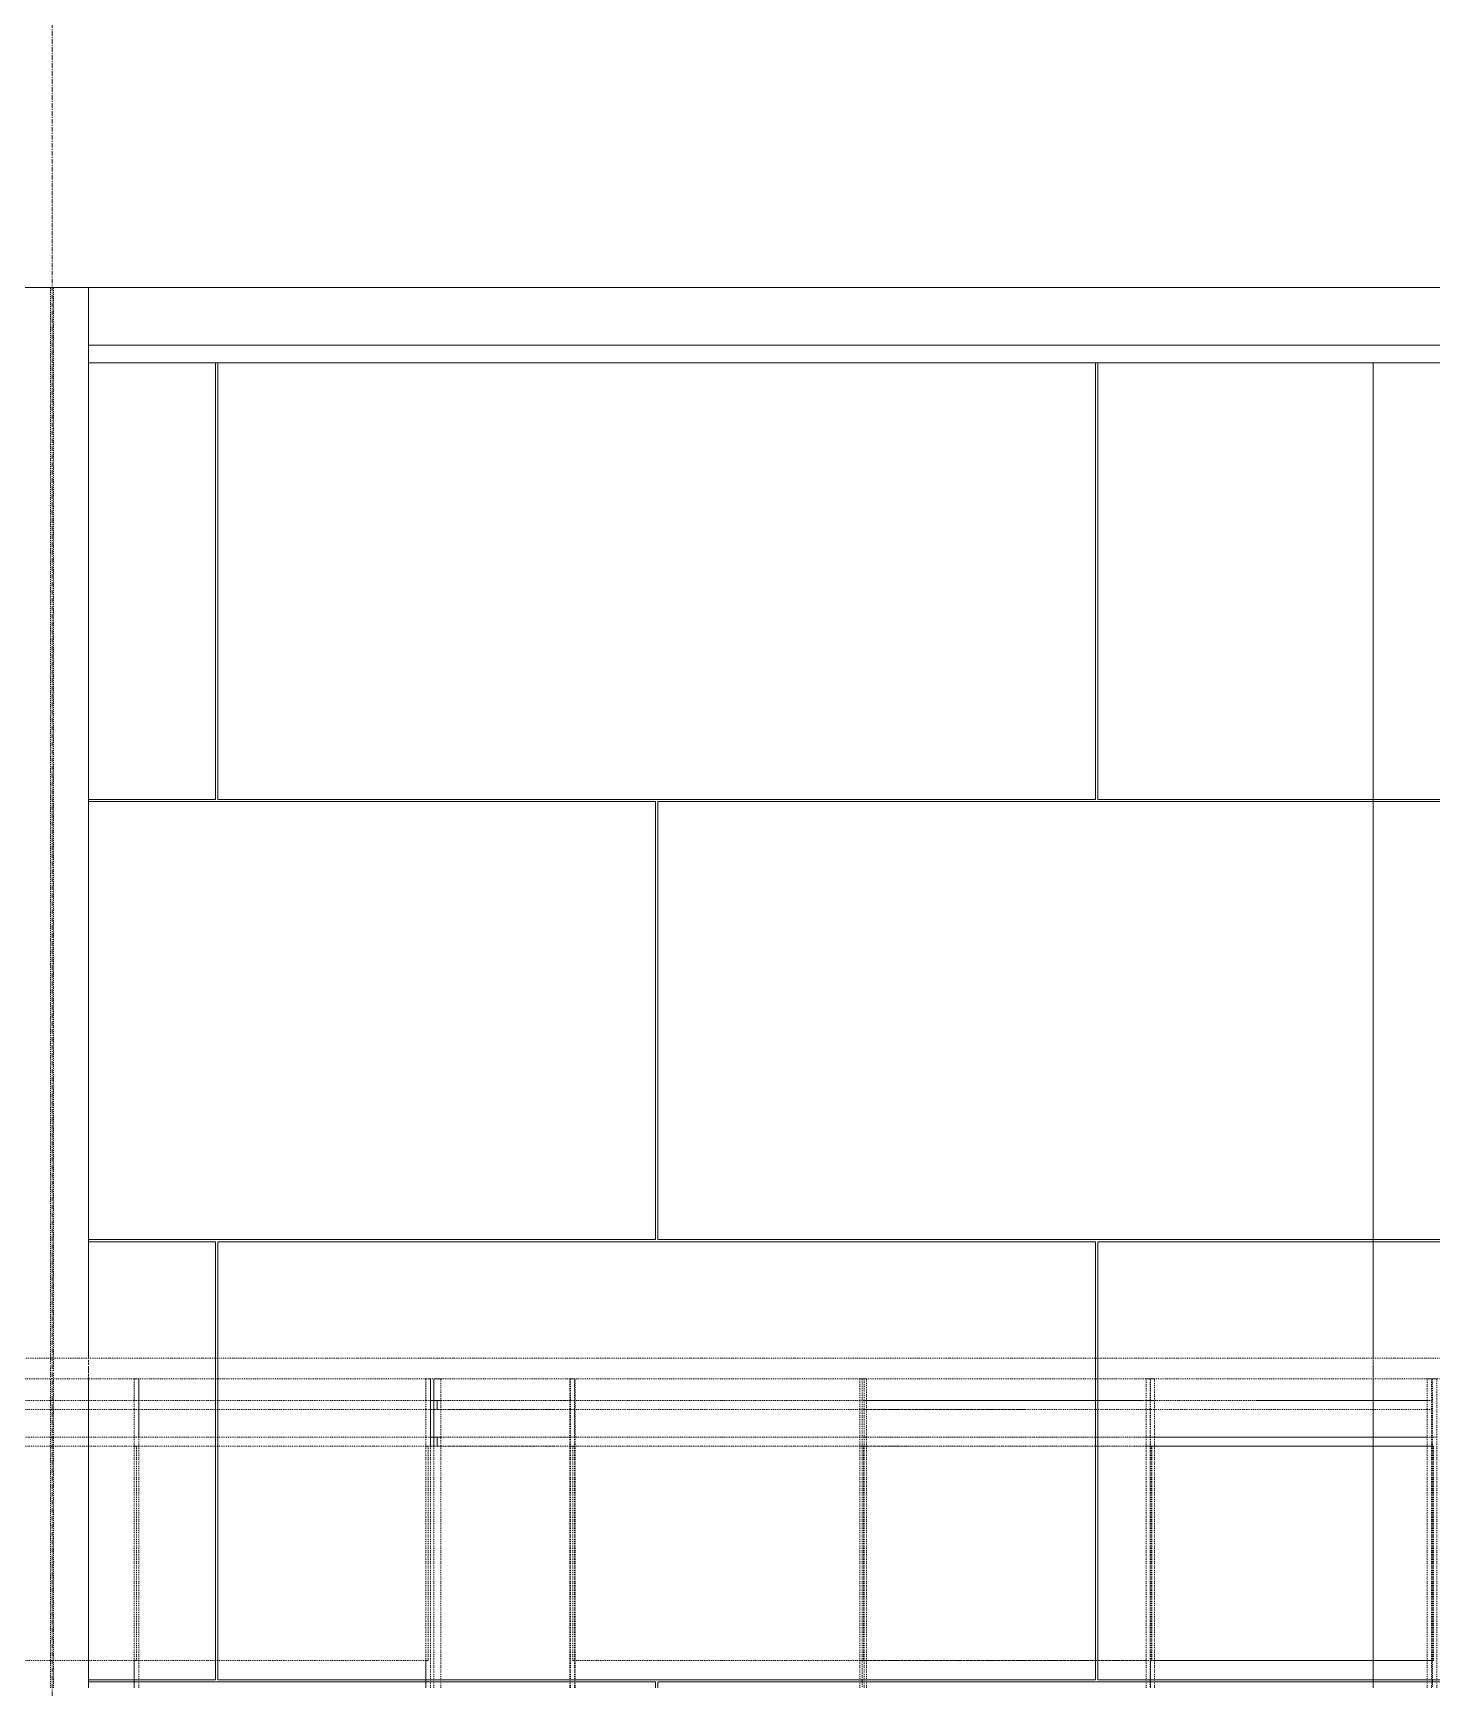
# Model space of a CAD drawing. Header units: inches. Extents: x -23445 to -52, y -314 to 853.
# Drawn here: x -7798.5 to -7645.1, y 1 to 182.4 of the extents above; entities that cross this region are included whole.
import ezdxf

# ---------------------------------------------------------------- set-up
doc = ezdxf.new("R2010")
doc.units = ezdxf.units.IN
doc.header["$MEASUREMENT"] = 0
for name, pattern in [('Dash 1_16_', [0.125, 0.0625, -0.0625]), ('Grid Line 1_2_', [0.875, 0.5, -0.125, 0.125, -0.125]), ('Hidden 1_8_', [0.1875, 0.125, -0.0625])]:
    doc.linetypes.add(name, pattern=pattern)
for name, color, linetype, lineweight in [('A-FLOR-HRAL', 11, 'Continuous', 9), ('A-WALL-PATT', 111, 'Continuous', 25), ('I-WALL', 2, 'Continuous', 9), ('M-HVAC-DUCT', 70, 'Continuous', 9), ('S-BEAM', 12, 'Continuous', 9), ('S-COLS', 52, 'Continuous', 9), ('S-GRID', 1, 'Continuous', 9)]:
    doc.layers.add(name, color=color, linetype=linetype, lineweight=lineweight)

# ---------------------------------------------------------------- blocks, each defined once
blk = doc.blocks.new('W-Wide Flange-Column - B1_F-1528732-Building Section - North_South looking West _ Fitness Center')
at = {"layer": 'S-COLS', "linetype": 'Hidden 1_8_'}
for p, q in [((-21626.46, 154.5), (-21626.46, 37.1)), ((-21626.15, 37.1), (-21626.15, 154.5)), ((-21626.46, 37.1), (-21626.46, 36.44)), ((-21626.46, 36.34), (-21626.46, 35.71)), ((-21626.15, 36.46), (-21626.15, 37.1)), ((-21626.15, 35.75), (-21626.15, 36.4)), ((-21626.46, 35.64), (-21626.46, 34.98)), ((-21626.46, 34.88), (-21626.46, 32.5)), ((-21626.15, 34.97), (-21626.15, 35.62)), ((-21626.15, 32.5), (-21626.15, 34.88)), ((-21626.46, 32.5), (-21626.46, 31.5)), ((-21626.46, 31.5), (-21626.46, 28.5)), ((-21626.15, 31.5), (-21626.15, 32.5)), ((-21626.15, 28.5), (-21626.15, 31.5)), ((-21626.46, 28.5), (-21626.46, 4)), ((-21626.15, 4), (-21626.15, 28.5)), ((-21626.46, 4), (-21626.46, 1)), ((-21626.15, 1), (-21626.15, 4))]:
    blk.add_line(p, q, dxfattribs=at)
blk = doc.blocks.new('Railing - 3_4_-V123-Building Section - North_South looking West _ Fitness Center')
at = {"layer": 'A-FLOR-HRAL', "linetype": 'Dash 1_16_'}
for p, q in [((-21584.43, 34.87), (-21584.43, 32.5)), ((-21583.68, 34.87), (-21584.43, 34.87)), ((-21584.43, 32.5), (-21584.43, 34.87)), ((-21584.43, 34.87), (-21583.68, 34.87)), ((-21583.68, 32.5), (-21583.68, 34.87)), ((-21583.68, 32.5), (-21583.68, 34.87)), ((-21584.43, 32.5), (-21584.43, 31.5)), ((-21584.43, 31.5), (-21584.43, 32.5)), ((-21584.43, 31.5), (-21584.43, 28.5)), ((-21584.43, 28.5), (-21584.43, 31.5)), ((-21583.68, 31.5), (-21583.68, 32.47)), ((-21583.68, 31.5), (-21583.68, 32.47)), ((-21583.68, 28.5), (-21583.68, 31.5)), ((-21583.68, 28.5), (-21583.68, 31.5)), ((-21584.43, 28.5), (-21584.43, 27.5)), ((-21584.43, 27.5), (-21584.43, 28.5)), ((-21584.43, 27.5), (-21584.43, 1)), ((-21584.43, 1), (-21584.43, 27.5)), ((-21583.68, 27.5), (-21583.68, 28.47)), ((-21583.68, 27.5), (-21583.68, 28.47)), ((-21583.68, 1), (-21583.68, 27.5)), ((-21583.68, 1), (-21583.68, 27.5))]:
    blk.add_line(p, q, dxfattribs=at)
blk = doc.blocks.new('Railing - 2_ 8_-V150-Building Section - North_South looking West _ Fitness Center')
at = {"layer": 'A-FLOR-HRAL', "linetype": 'Dash 1_16_'}
for p, q in [((-21649.05, 4), (-21649.05, 27.5)), ((-21649.05, 27.5), (-21648.8, 27.5)), ((-21648.8, 27.5), (-21649.05, 27.5)), ((-21649.05, 27.5), (-21649.05, 4)), ((-21648.8, 27.5), (-21617.3, 27.5)), ((-21617.3, 27.5), (-21648.8, 27.5)), ((-21617.3, 27.5), (-21617.05, 27.5)), ((-21617.05, 27.5), (-21617.3, 27.5)), ((-21617.05, 27.5), (-21617.05, 4)), ((-21617.05, 4), (-21617.05, 27.5)), ((-21648.8, 4), (-21649.05, 4)), ((-21649.05, 4), (-21648.8, 4)), ((-21617.3, 4), (-21648.8, 4)), ((-21648.8, 4), (-21617.3, 4)), ((-21617.05, 4), (-21617.3, 4)), ((-21617.3, 4), (-21617.05, 4))]:
    blk.add_line(p, q, dxfattribs=at)
blk = doc.blocks.new('Railing - 2_ x 1_2_-V146-Building Section - North_South looking West _ Fitness Center')
at = {"layer": 'A-FLOR-HRAL', "linetype": 'Dash 1_16_'}
for p, q in [((-21809.3, 34.87), (-21809.3, 32.5)), ((-21808.8, 34.87), (-21809.3, 34.87)), ((-21809.3, 1), (-21809.3, 34.87)), ((-21809.3, 34.87), (-21808.8, 34.87)), ((-21808.8, 1), (-21808.8, 34.87)), ((-21808.8, 32.5), (-21808.8, 34.87)), ((-21809.3, 32.5), (-21809.3, 31.5)), ((-21809.3, 31.5), (-21809.3, 28.5)), ((-21808.8, 31.5), (-21808.8, 32.5)), ((-21808.8, 28.5), (-21808.8, 31.5)), ((-21809.3, 28.5), (-21809.3, 4)), ((-21808.8, 4), (-21808.8, 28.5)), ((-21809.3, 4), (-21809.3, 1)), ((-21808.8, 1), (-21808.8, 4))]:
    blk.add_line(p, q, dxfattribs=at)
blk = doc.blocks.new('Railing - 2_ 8_-V143-Building Section - North_South looking West _ Fitness Center')
at = {"layer": 'A-FLOR-HRAL', "linetype": 'Dash 1_16_'}
for p, q in [((-21905.05, 4), (-21905.05, 27.5)), ((-21905.05, 27.5), (-21904.8, 27.5)), ((-21904.8, 27.5), (-21905.05, 27.5)), ((-21905.05, 27.5), (-21905.05, 4)), ((-21904.8, 27.5), (-21873.3, 27.5)), ((-21873.3, 27.5), (-21904.8, 27.5)), ((-21873.3, 27.5), (-21873.05, 27.5)), ((-21873.05, 27.5), (-21873.3, 27.5)), ((-21873.05, 27.5), (-21873.05, 4)), ((-21873.05, 4), (-21873.05, 27.5)), ((-21904.8, 4), (-21905.05, 4)), ((-21905.05, 4), (-21904.8, 4)), ((-21873.3, 4), (-21904.8, 4)), ((-21904.8, 4), (-21873.3, 4)), ((-21873.05, 4), (-21873.3, 4)), ((-21873.3, 4), (-21873.05, 4))]:
    blk.add_line(p, q, dxfattribs=at)
blk = doc.blocks.new('Railing - 2_ x 1_2_-V151-Building Section - North_South looking West _ Fitness Center')
at = {"layer": 'A-FLOR-HRAL', "linetype": 'Dash 1_16_'}
for p, q in [((-21585.3, 34.87), (-21585.3, 32.5)), ((-21584.8, 34.87), (-21585.3, 34.87)), ((-21585.3, 1), (-21585.3, 34.87)), ((-21585.3, 34.87), (-21584.8, 34.87)), ((-21584.8, 1), (-21584.8, 34.87)), ((-21584.8, 32.5), (-21584.8, 34.87)), ((-21585.3, 32.5), (-21585.3, 31.5)), ((-21585.3, 31.5), (-21585.3, 28.5)), ((-21584.8, 31.5), (-21584.8, 32.5)), ((-21584.8, 28.5), (-21584.8, 31.5)), ((-21585.3, 28.5), (-21585.3, 4)), ((-21584.8, 27.5), (-21584.8, 28.5)), ((-21584.8, 1), (-21584.8, 27.5)), ((-21585.3, 4), (-21585.3, 1))]:
    blk.add_line(p, q, dxfattribs=at)
blk = doc.blocks.new('Railing - 2_ x 1_2_-V152-Building Section - North_South looking West _ Fitness Center')
at = {"layer": 'A-FLOR-HRAL', "linetype": 'Dash 1_16_'}
for p, q in [((-21569.52, 34.87), (-21569.44, 34.87)), ((-21569.02, 34.87), (-21569.52, 34.87)), ((-21569.52, 1), (-21569.52, 34.87)), ((-21569.44, 34.87), (-21569.44, 32.5)), ((-21569.44, 34.87), (-21569.02, 34.87)), ((-21568.94, 34.87), (-21569.02, 34.87)), ((-21569.02, 1), (-21569.02, 34.87)), ((-21568.94, 32.5), (-21568.94, 34.87)), ((-21569.44, 32.5), (-21569.44, 31.5)), ((-21569.44, 31.5), (-21569.44, 28.5)), ((-21568.94, 31.5), (-21568.94, 32.5)), ((-21568.94, 28.5), (-21568.94, 31.5)), ((-21569.44, 28.5), (-21569.44, 27.5)), ((-21569.44, 27.5), (-21569.44, 1)), ((-21568.94, 4), (-21568.94, 28.5)), ((-21568.94, 1), (-21568.94, 4))]:
    blk.add_line(p, q, dxfattribs=at)
blk = doc.blocks.new('Railing - 2_ 8_-V153-Building Section - North_South looking West _ Fitness Center')
at = {"layer": 'A-FLOR-HRAL', "linetype": 'Dash 1_16_'}
for p, q in [((-21569.02, 27.5), (-21569.2, 27.5)), ((-21569.2, 27.5), (-21569.2, 4)), ((-21569.2, 27.5), (-21569.18, 27.5)), ((-21569.18, 4), (-21569.18, 27.5)), ((-21569.18, 27.5), (-21569.02, 27.5)), ((-21569.02, 27.5), (-21537.73, 27.5)), ((-21537.73, 27.5), (-21569.02, 27.5)), ((-21537.73, 27.5), (-21537.32, 27.5)), ((-21537.32, 27.5), (-21537.73, 27.5)), ((-21537.32, 4), (-21537.32, 27.5)), ((-21537.32, 27.5), (-21537.3, 27.5)), ((-21537.3, 27.5), (-21537.3, 4)), ((-21569.2, 4), (-21569.02, 4)), ((-21569.18, 4), (-21569.2, 4)), ((-21569.02, 4), (-21569.18, 4)), ((-21537.73, 4), (-21569.02, 4)), ((-21569.02, 4), (-21537.73, 4)), ((-21537.32, 4), (-21537.73, 4)), ((-21537.73, 4), (-21537.32, 4)), ((-21537.32, 4), (-21537.3, 4))]:
    blk.add_line(p, q, dxfattribs=at)
blk = doc.blocks.new('Railing - 2_ x 1_2_-V154-Building Section - North_South looking West _ Fitness Center')
at = {"layer": 'A-FLOR-HRAL', "linetype": 'Dash 1_16_'}
for p, q in [((-21537.73, 34.87), (-21537.47, 34.87)), ((-21537.24, 34.87), (-21537.73, 34.87)), ((-21537.73, 1), (-21537.73, 34.87)), ((-21537.47, 34.87), (-21537.47, 32.5)), ((-21537.47, 34.87), (-21536.98, 34.87)), ((-21536.98, 34.87), (-21537.24, 34.87)), ((-21537.24, 1), (-21537.24, 34.87)), ((-21536.98, 32.5), (-21536.98, 34.87)), ((-21537.47, 32.5), (-21537.47, 31.5)), ((-21537.47, 31.5), (-21537.47, 28.5)), ((-21536.98, 31.5), (-21536.98, 32.5)), ((-21536.98, 28.5), (-21536.98, 31.5)), ((-21537.47, 28.5), (-21537.47, 4)), ((-21536.98, 4), (-21536.98, 28.5)), ((-21537.47, 4), (-21537.47, 1)), ((-21536.98, 1), (-21536.98, 4))]:
    blk.add_line(p, q, dxfattribs=at)
blk = doc.blocks.new('Railing - 2_ 8_-V155-Building Section - North_South looking West _ Fitness Center')
at = {"layer": 'A-FLOR-HRAL', "linetype": 'Dash 1_16_'}
for p, q in [((-21537.3, 27.5), (-21537.3, 4)), ((-21537.3, 27.5), (-21537.25, 27.5)), ((-21537.25, 4), (-21537.25, 27.5)), ((-21537.24, 27.5), (-21537.03, 27.5)), ((-21537.06, 27.5), (-21537.24, 27.5)), ((-21506.31, 27.5), (-21537.06, 27.5)), ((-21537.03, 27.5), (-21506.31, 27.5)), ((-21506.31, 27.5), (-21505.82, 27.5)), ((-21505.82, 27.5), (-21506.31, 27.5)), ((-21505.78, 4), (-21505.78, 27.5)), ((-21505.78, 27.5), (-21505.74, 27.5)), ((-21505.74, 27.5), (-21505.74, 4)), ((-21537.25, 4), (-21537.3, 4)), ((-21537.03, 4), (-21537.24, 4)), ((-21537.24, 4), (-21537.06, 4)), ((-21537.06, 4), (-21506.31, 4)), ((-21506.31, 4), (-21537.03, 4)), ((-21505.82, 4), (-21506.31, 4)), ((-21506.31, 4), (-21505.82, 4)), ((-21505.78, 4), (-21505.74, 4))]:
    blk.add_line(p, q, dxfattribs=at)
blk = doc.blocks.new('Railing - 2_ x 1_2_-V156-Building Section - North_South looking West _ Fitness Center')
at = {"layer": 'A-FLOR-HRAL', "linetype": 'Dash 1_16_'}
for p, q in [((-21506.31, 34.87), (-21505.88, 34.87)), ((-21505.82, 34.87), (-21506.31, 34.87)), ((-21506.31, 1), (-21506.31, 34.87)), ((-21505.88, 34.87), (-21505.88, 32.5)), ((-21505.39, 34.87), (-21505.82, 34.87)), ((-21505.82, 1), (-21505.82, 34.87)), ((-21505.82, 34.87), (-21505.39, 34.87)), ((-21505.39, 32.5), (-21505.39, 34.87)), ((-21505.88, 32.5), (-21505.88, 31.5)), ((-21505.88, 31.5), (-21505.88, 28.5)), ((-21505.39, 31.5), (-21505.39, 32.5)), ((-21505.39, 28.5), (-21505.39, 31.5)), ((-21505.88, 28.5), (-21505.88, 4)), ((-21505.39, 4), (-21505.39, 28.5)), ((-21505.88, 4), (-21505.88, 1)), ((-21505.39, 1), (-21505.39, 4))]:
    blk.add_line(p, q, dxfattribs=at)
blk = doc.blocks.new('Railing - 2_ 8_-V157-Building Section - North_South looking West _ Fitness Center')
at = {"layer": 'A-FLOR-HRAL', "linetype": 'Dash 1_16_'}
for p, q in [((-21505.53, 27.5), (-21505.76, 27.5)), ((-21505.76, 27.5), (-21505.76, 4)), ((-21505.76, 27.5), (-21505.7, 27.5)), ((-21505.7, 4), (-21505.7, 27.5)), ((-21505.7, 27.5), (-21505.48, 27.5)), ((-21475.51, 27.5), (-21505.53, 27.5)), ((-21505.48, 27.5), (-21475.51, 27.5)), ((-21475.51, 27.5), (-21474.87, 27.5)), ((-21474.87, 27.5), (-21475.51, 27.5)), ((-21474.87, 4), (-21474.87, 27.5)), ((-21474.87, 27.5), (-21474.8, 27.5)), ((-21474.8, 27.5), (-21474.8, 4)), ((-21505.76, 4), (-21505.53, 4)), ((-21505.7, 4), (-21505.76, 4)), ((-21505.48, 4), (-21505.7, 4)), ((-21505.53, 4), (-21475.51, 4)), ((-21475.51, 4), (-21505.48, 4)), ((-21474.87, 4), (-21475.51, 4)), ((-21475.51, 4), (-21474.87, 4)), ((-21474.87, 4), (-21474.8, 4))]:
    blk.add_line(p, q, dxfattribs=at)
blk = doc.blocks.new('Railing - 2_ x 1_2_-V158-Building Section - North_South looking West _ Fitness Center')
at = {"layer": 'A-FLOR-HRAL', "linetype": 'Dash 1_16_'}
for p, q in [((-21475.51, 34.87), (-21475.03, 34.87)), ((-21475.03, 34.87), (-21475.51, 34.87)), ((-21475.51, 1), (-21475.51, 34.87)), ((-21474.42, 34.87), (-21475.03, 34.87)), ((-21475.03, 1), (-21475.03, 34.87)), ((-21474.96, 34.87), (-21474.9, 34.87)), ((-21474.9, 34.87), (-21474.9, 32.5)), ((-21474.9, 34.87), (-21474.42, 34.87)), ((-21474.42, 32.5), (-21474.42, 34.87)), ((-21474.9, 32.5), (-21474.9, 31.5)), ((-21474.9, 31.5), (-21474.9, 28.5)), ((-21474.42, 31.5), (-21474.42, 32.5)), ((-21474.42, 28.5), (-21474.42, 31.5)), ((-21474.9, 28.5), (-21474.9, 4)), ((-21474.42, 4), (-21474.42, 28.5)), ((-21474.9, 4), (-21474.9, 1)), ((-21474.42, 1), (-21474.42, 4))]:
    blk.add_line(p, q, dxfattribs=at)
blk = doc.blocks.new('Railing - Railing-939582-Building Section - North_South looking West _ Fitness Center')
at = {"layer": 'A-FLOR-HRAL', "linetype": 'Dash 1_16_'}
for p, q in [((-21584.05, 37.13), (-21906.05, 37.13)), ((-21906.05, 34.88), (-21584.05, 34.88)), ((-21648.8, 32.5), (-21617.3, 32.5)), ((-21617.3, 32.5), (-21648.8, 32.5)), ((-21617.3, 31.5), (-21648.8, 31.5)), ((-21617.3, 31.5), (-21648.8, 31.5)), ((-21617.3, 32.5), (-21616.8, 32.5)), ((-21616.8, 32.5), (-21617.3, 32.5)), ((-21616.8, 31.5), (-21617.3, 31.5)), ((-21616.8, 31.5), (-21617.3, 31.5)), ((-21616.8, 32.5), (-21585.3, 32.5)), ((-21585.3, 32.5), (-21616.8, 32.5)), ((-21585.3, 31.5), (-21616.8, 31.5)), ((-21585.3, 31.5), (-21616.8, 31.5)), ((-21585.3, 32.5), (-21584.8, 32.5)), ((-21584.8, 32.5), (-21585.3, 32.5)), ((-21584.8, 31.5), (-21585.3, 31.5)), ((-21584.8, 31.5), (-21585.3, 31.5)), ((-21584.8, 32.5), (-21584.05, 32.5)), ((-21584.43, 32.5), (-21584.8, 32.5)), ((-21584.43, 31.5), (-21584.8, 31.5)), ((-21584.05, 31.5), (-21584.8, 31.5)), ((-21584.05, 32.5), (-21584.43, 32.5)), ((-21584.05, 31.5), (-21584.43, 31.5)), ((-21584.05, 32.5), (-21584.05, 31.5)), ((-21584.05, 31.5), (-21584.05, 32.5)), ((-21584.05, 32.5), (-21569.52, 32.5)), ((-21583.68, 32.5), (-21584.05, 32.5)), ((-21583.68, 31.5), (-21584.05, 31.5)), ((-21569.52, 31.5), (-21584.05, 31.5)), ((-21571.16, 32.5), (-21583.68, 32.5)), ((-21571.16, 31.5), (-21583.68, 31.5)), ((-21569.52, 32.5), (-21571.09, 32.5)), ((-21569.52, 31.5), (-21571.09, 31.5)), ((-21569.52, 32.5), (-21569.02, 32.5)), ((-21569.02, 32.5), (-21569.52, 32.5)), ((-21569.02, 31.5), (-21569.52, 31.5)), ((-21569.02, 31.5), (-21569.52, 31.5)), ((-21569.02, 32.5), (-21537.73, 32.5)), ((-21537.73, 32.5), (-21569.02, 32.5)), ((-21537.73, 31.5), (-21569.02, 31.5)), ((-21537.73, 31.5), (-21569.02, 31.5)), ((-21537.73, 32.5), (-21537.23, 32.5)), ((-21537.04, 32.5), (-21537.73, 32.5)), ((-21537.04, 31.5), (-21537.73, 31.5)), ((-21537.23, 31.5), (-21537.73, 31.5)), ((-21537.23, 32.5), (-21506.31, 32.5)), ((-21506.31, 31.5), (-21537.23, 31.5)), ((-21506.85, 32.5), (-21537.04, 32.5)), ((-21532.36, 31.5), (-21537.04, 31.5)), ((-21519.56, 31.5), (-21532.36, 31.5)), ((-21506.31, 31.5), (-21519.56, 31.5)), ((-21506.31, 32.5), (-21506.85, 32.5)), ((-21506.31, 32.5), (-21505.72, 32.5)), ((-21505.5, 32.5), (-21506.31, 32.5)), ((-21505.5, 31.5), (-21506.31, 31.5)), ((-21505.72, 31.5), (-21506.31, 31.5)), ((-21505.72, 32.5), (-21475.49, 32.5)), ((-21475.49, 31.5), (-21505.72, 31.5)), ((-21494.23, 32.5), (-21505.5, 32.5)), ((-21475.49, 31.5), (-21505.5, 31.5)), ((-21481.74, 32.5), (-21494.23, 32.5)), ((-21475.49, 32.5), (-21481.74, 32.5)), ((-21475.49, 32.5), (-21475.01, 32.5)), ((-21475.01, 32.5), (-21475.49, 32.5)), ((-21475.01, 31.5), (-21475.49, 31.5)), ((-21475.01, 31.5), (-21475.49, 31.5)), ((-21648.8, 28.5), (-21617.3, 28.5)), ((-21617.3, 28.5), (-21648.8, 28.5)), ((-21617.3, 27.5), (-21648.8, 27.5)), ((-21617.3, 27.5), (-21648.8, 27.5)), ((-21617.3, 28.5), (-21616.8, 28.5)), ((-21616.8, 28.5), (-21617.3, 28.5)), ((-21616.8, 27.5), (-21617.3, 27.5)), ((-21616.8, 27.5), (-21617.3, 27.5)), ((-21616.8, 28.5), (-21585.3, 28.5)), ((-21585.3, 28.5), (-21616.8, 28.5)), ((-21585.3, 27.5), (-21616.8, 27.5)), ((-21585.3, 27.5), (-21616.8, 27.5)), ((-21585.3, 28.5), (-21584.8, 28.5)), ((-21584.8, 28.5), (-21585.3, 28.5)), ((-21585.05, 27.5), (-21585.3, 27.5)), ((-21584.8, 27.5), (-21585.3, 27.5)), ((-21584.8, 27.5), (-21585.05, 27.5)), ((-21584.8, 28.5), (-21584.05, 28.5)), ((-21584.43, 28.5), (-21584.8, 28.5)), ((-21584.43, 27.5), (-21584.8, 27.5)), ((-21584.05, 27.5), (-21584.8, 27.5)), ((-21584.05, 28.5), (-21584.43, 28.5)), ((-21584.05, 27.5), (-21584.43, 27.5)), ((-21584.05, 28.5), (-21584.05, 27.5)), ((-21584.05, 27.5), (-21584.05, 28.5)), ((-21584.05, 28.5), (-21569.52, 28.5)), ((-21583.68, 28.5), (-21584.05, 28.5)), ((-21583.68, 27.5), (-21584.05, 27.5)), ((-21569.52, 27.5), (-21584.05, 27.5)), ((-21571.16, 28.5), (-21583.68, 28.5)), ((-21571.16, 27.5), (-21583.68, 27.5)), ((-21569.52, 28.5), (-21571.09, 28.5)), ((-21569.52, 27.5), (-21571.09, 27.5)), ((-21569.52, 28.5), (-21569.02, 28.5)), ((-21569.02, 28.5), (-21569.52, 28.5)), ((-21569.2, 27.5), (-21569.52, 27.5)), ((-21569.02, 27.5), (-21569.52, 27.5)), ((-21569.02, 27.5), (-21569.2, 27.5)), ((-21569.02, 28.5), (-21537.73, 28.5)), ((-21537.73, 28.5), (-21569.02, 28.5)), ((-21537.73, 27.5), (-21569.02, 27.5)), ((-21537.73, 27.5), (-21569.02, 27.5)), ((-21537.73, 28.5), (-21537.23, 28.5)), ((-21537.04, 28.5), (-21537.73, 28.5)), ((-21537.31, 27.5), (-21537.73, 27.5)), ((-21537.23, 27.5), (-21537.73, 27.5)), ((-21537.23, 28.5), (-21506.31, 28.5)), ((-21537.04, 27.5), (-21537.23, 27.5)), ((-21506.31, 27.5), (-21537.23, 27.5)), ((-21506.31, 28.5), (-21537.04, 28.5)), ((-21532.36, 27.5), (-21537.04, 27.5)), ((-21506.31, 27.5), (-21532.36, 27.5)), ((-21506.31, 28.5), (-21505.72, 28.5)), ((-21505.5, 28.5), (-21506.31, 28.5)), ((-21505.82, 27.5), (-21506.31, 27.5)), ((-21505.72, 27.5), (-21506.31, 27.5)), ((-21505.5, 27.5), (-21505.76, 27.5)), ((-21505.72, 28.5), (-21475.49, 28.5)), ((-21475.49, 27.5), (-21505.72, 27.5)), ((-21475.49, 28.5), (-21505.5, 28.5)), ((-21481.74, 27.5), (-21505.5, 27.5)), ((-21475.49, 27.5), (-21481.74, 27.5)), ((-21475.49, 28.5), (-21474.88, 28.5)), ((-21474.58, 28.5), (-21475.49, 28.5)), ((-21474.85, 27.5), (-21475.49, 27.5)), ((-21474.88, 27.5), (-21475.49, 27.5))]:
    blk.add_line(p, q, dxfattribs=at)
at = {"layer": 'A-FLOR-HRAL', "linetype": 'Dash 1_16_', "flags": 128}
for points in [[(-21310.73, 37.13), (-21318.69, 37.13), (-21326.94, 37.13), (-21335.49, 37.13), (-21344.31, 37.13), (-21353.39, 37.13), (-21362.73, 37.13), (-21372.32, 37.13), (-21382.14, 37.13), (-21392.19, 37.13), (-21402.45, 37.13), (-21412.91, 37.13), (-21423.56, 37.13), (-21434.39, 37.13), (-21445.39, 37.13), (-21456.54, 37.13), (-21467.84, 37.13), (-21479.26, 37.13), (-21490.8, 37.13), (-21502.44, 37.13), (-21514.17, 37.13), (-21525.98, 37.13), (-21537.86, 37.13), (-21549.78, 37.13), (-21561.75, 37.13), (-21573.74, 37.13), (-21584.05, 37.13)], [(-21310.73, 34.88), (-21318.69, 34.88), (-21326.94, 34.88), (-21335.49, 34.88), (-21344.31, 34.88), (-21353.39, 34.88), (-21362.73, 34.88), (-21372.32, 34.88), (-21382.14, 34.88), (-21392.19, 34.88), (-21402.45, 34.88), (-21412.91, 34.88), (-21423.56, 34.88), (-21434.39, 34.88), (-21445.39, 34.88), (-21456.54, 34.88), (-21467.84, 34.88), (-21479.26, 34.88), (-21490.8, 34.88), (-21502.44, 34.88), (-21514.17, 34.88), (-21525.98, 34.88), (-21537.86, 34.88), (-21549.78, 34.88), (-21561.75, 34.88), (-21573.74, 34.88), (-21584.05, 34.88)]]:
    blk.add_lwpolyline(points, dxfattribs=at)
for name, p in [('Railing - 2_ x 1_2_-V146-Building Section - North_South looking West _ Fitness Center', (192, 0)), ('Railing - 2_ x 1_2_-V151-Building Section - North_South looking West _ Fitness Center', (0, 0)), ('Railing - 3_4_-V123-Building Section - North_South looking West _ Fitness Center', (0, 0)), ('Railing - 2_ x 1_2_-V152-Building Section - North_South looking West _ Fitness Center', (0, 0)), ('Railing - 2_ x 1_2_-V154-Building Section - North_South looking West _ Fitness Center', (0, 0)), ('Railing - 2_ x 1_2_-V156-Building Section - North_South looking West _ Fitness Center', (0, 0)), ('Railing - 2_ x 1_2_-V158-Building Section - North_South looking West _ Fitness Center', (0, 0)), ('Railing - 2_ 8_-V150-Building Section - North_South looking West _ Fitness Center', (0, 0)), ('Railing - 2_ 8_-V143-Building Section - North_South looking West _ Fitness Center', (288, 0)), ('Railing - 2_ 8_-V153-Building Section - North_South looking West _ Fitness Center', (0, 0)), ('Railing - 2_ 8_-V155-Building Section - North_South looking West _ Fitness Center', (0, 0)), ('Railing - 2_ 8_-V157-Building Section - North_South looking West _ Fitness Center', (0, 0))]:
    blk.add_blockref(name, p)
blk = doc.blocks.new('Girt_C - 10_D-1401751-Building Section - North_South looking West _ Fitness Center')
at = {"layer": 'S-BEAM'}
blk.add_line((-21389.05, 148.19), (-21622.3, 148.19), dxfattribs=at)

msp = doc.modelspace()

# ---------------------------------------------------------------- hatches: boundary and pattern name
at = {"layer": 'A-WALL-PATT', "lineweight": 9}
h = msp.add_hatch(dxfattribs=at)
h.set_pattern_fill('FP_54', color=256, style=0, pattern_type=2)
h.set_pattern_definition([(90, (-21385.18, -673.75), (-193, -193), [48, -145]), (180, (-21385.18, -673.75), (-2e-14, -193), [96.25, -96.75]), (270, (-21481.43, -625.75), (-193, -193), [48, -145]), (180, (-21385.18, -625.75), (-2e-14, -193), [96.25, -96.75]), (270, (-21481.68, -625.75), (-193, -193), [48, -145]), (180, (-21481.68, -625.75), (-2e-14, -193), [96.25, -96.75]), (90, (-21577.93, -673.75), (-193, -193), [48, -145]), (180, (-21481.68, -673.75), (-2e-14, -193), [96.25, -96.75]), (90, (-21433.18, -625.5), (-193, -193), [48, -145]), (180, (-21384.93, -625.5), (-2e-14, -193), [48.25, -144.75]), (180, (-21384.93, -577.5), (-2e-14, -193), [48.25, -144.75]), (90, (-21529.68, -625.5), (-193, -193), [48, -145]), (180, (-21433.43, -625.5), (-2e-14, -193), [96.25, -96.75]), (270, (-21433.43, -577.5), (-193, -193), [48, -145]), (180, (-21433.43, -577.5), (-2e-14, -193), [96.25, -96.75]), (180, (-21529.93, -625.5), (-2e-14, -193), [48, -145]), (270, (-21529.93, -577.5), (-193, -193), [48, -145]), (180, (-21529.93, -577.5), (-2e-14, -193), [48, -145]), (90, (-21385.18, -577.25), (-193, -193), [48, -145]), (180, (-21385.18, -577.25), (-2e-14, -193), [96.25, -96.75]), (270, (-21481.43, -529.25), (-193, -193), [48, -145]), (180, (-21385.18, -529.25), (-2e-14, -193), [96.25, -96.75]), (270, (-21481.68, -529.25), (-193, -193), [48, -145]), (180, (-21481.68, -529.25), (-2e-14, -193), [96.25, -96.75]), (270, (-21577.93, -529.25), (-193, -193), [48, -145]), (180, (-21481.68, -577.25), (-2e-14, -193), [96.25, -96.75]), (90, (-21433.18, -529), (-193, -193), [48, -145]), (180, (-21384.93, -529), (-2e-14, -193), [48.25, -144.75]), (180, (-21384.93, -481), (-2e-14, -193), [48.25, -144.75]), (90, (-21529.68, -529), (-193, -193), [48, -145]), (180, (-21433.43, -529), (-2e-14, -193), [96.25, -96.75]), (270, (-21433.43, -481), (-193, -193), [48, -145]), (180, (-21433.43, -481), (-2e-14, -193), [96.25, -96.75]), (180, (-21529.93, -529), (-2e-14, -193), [48, -145]), (270, (-21529.93, -481), (-193, -193), [48, -145]), (180, (-21529.93, -481), (-2e-14, -193), [48, -145])])
h.paths.add_polyline_path([(-8446.70495, 0), (-8349.53117, 0), (-8349.53117, 1), (-8282.95495, 1), (-8282.95495, 146.25), (-8460.82988, 146.25), (-8483.32362, 123.82015), (-8486.14389, 121.26604), (-8490.66888, 118.01732), (-8494.69472, 115.69779), (-8498.21364, 114.03346), (-8502.64878, 112.44654), (-8507.93633, 111.19545), (-8511.87763, 110.61081), (-8517.45495, 110.29846), (-8517.45495, 98.25), (-8446.70495, 98.25), (-8446.70495, 61.59675)], flags=0)
h.paths.add_polyline_path([(-7754.57995, 1), (-7651.57995, 1), (-7651.57995, 146.25), (-7792.45495, 146.25), (-7792.45495, 1), (-7754.95495, 1)], flags=0)
h.paths.add_polyline_path([(-8150.86323, 1), (-8041.70495, 1), (-8041.70495, 146.25), (-8274.95495, 146.25), (-8274.95495, 1), (-8180.85977, 1)], flags=0)
h.paths.add_polyline_path([(-7914.95495, 1), (-7800.45495, 1), (-7800.45495, 5.04615), (-7895.58689, 146.25), (-7941.33326, 146.25), (-8033.70495, 5.19546), (-8033.70495, 1), (-7915.20495, 1)], flags=0)
h.paths.add_polyline_path([(-7800.45495, 6.83677), (-7800.45495, 146.25), (-7894.31282, 146.25), (-7803.40371, 11.21675)], flags=0)
h.paths.add_polyline_path([(-8033.70495, 7.02079), (-7942.60581, 146.25), (-8033.70495, 146.25), (-8033.70495, 7.61718)], flags=0)
h.paths.add_polyline_path([(-8249.25893, 34.89053), (-8249.25893, 34.89082), (-8246.39508, 34.89068)], flags=0)
h.paths.add_polyline_path([(-8298.41056, 35.22404), (-8298.41056, 35.22423), (-8298.152, 35.22423)], flags=0)
h.paths.add_polyline_path([(-8298.69337, 35.22404), (-8298.69337, 35.22423), (-8298.41056, 35.22404)], flags=0)
h.paths.add_polyline_path([(-8299.85979, 35.22404), (-8299.85979, 35.22423), (-8299.36473, 35.22423)], flags=0)
h.paths.add_polyline_path([(-7748.70443, 35.24126), (-7748.20623, 35.24139), (-7745.96247, 35.24139)], flags=0)
h.paths.add_polyline_path([(-8517.45495, 142.37968), (-8516.55524, 142.38182), (-8513.6371, 142.68288), (-8511.16539, 143.35861), (-8509.02803, 144.30164), (-8506.87249, 145.69624), (-8506.22412, 146.25), (-8517.45495, 146.25), (-8517.45495, 142.46242)], flags=0)
h = msp.add_hatch(dxfattribs=at)
h.set_pattern_fill('FP_58', color=256, style=0, pattern_type=2)
h.set_pattern_definition([(90, (-20502.05, -673.75), (-193, -193), [48, -145]), (180, (-20502.05, -673.75), (-2e-14, -193), [96.25, -96.75]), (270, (-20598.3, -625.75), (-193, -193), [48, -145]), (180, (-20502.05, -625.75), (-2e-14, -193), [96.25, -96.75]), (270, (-20598.55, -625.75), (-193, -193), [48, -145]), (180, (-20598.55, -625.75), (-2e-14, -193), [96.25, -96.75]), (90, (-20694.8, -673.75), (-193, -193), [48, -145]), (180, (-20598.55, -673.75), (-2e-14, -193), [96.25, -96.75]), (90, (-20550.05, -625.5), (-193, -193), [48, -145]), (180, (-20501.8, -625.5), (-2e-14, -193), [48.25, -144.75]), (180, (-20501.8, -577.5), (-2e-14, -193), [48.25, -144.75]), (90, (-20646.55, -625.5), (-193, -193), [48, -145]), (180, (-20550.3, -625.5), (-2e-14, -193), [96.25, -96.75]), (270, (-20550.3, -577.5), (-193, -193), [48, -145]), (180, (-20550.3, -577.5), (-2e-14, -193), [96.25, -96.75]), (180, (-20646.8, -625.5), (-2e-14, -193), [48, -145]), (270, (-20646.8, -577.5), (-193, -193), [48, -145]), (180, (-20646.8, -577.5), (-2e-14, -193), [48, -145]), (90, (-20502.05, -577.25), (-193, -193), [48, -145]), (180, (-20502.05, -577.25), (-2e-14, -193), [96.25, -96.75]), (270, (-20598.3, -529.25), (-193, -193), [48, -145]), (180, (-20502.05, -529.25), (-2e-14, -193), [96.25, -96.75]), (270, (-20598.55, -529.25), (-193, -193), [48, -145]), (180, (-20598.55, -529.25), (-2e-14, -193), [96.25, -96.75]), (270, (-20694.8, -529.25), (-193, -193), [48, -145]), (180, (-20598.55, -577.25), (-2e-14, -193), [96.25, -96.75]), (90, (-20550.05, -529), (-193, -193), [48, -145]), (180, (-20501.8, -529), (-2e-14, -193), [48.25, -144.75]), (180, (-20501.8, -481), (-2e-14, -193), [48.25, -144.75]), (90, (-20646.55, -529), (-193, -193), [48, -145]), (180, (-20550.3, -529), (-2e-14, -193), [96.25, -96.75]), (270, (-20550.3, -481), (-193, -193), [48, -145]), (180, (-20550.3, -481), (-2e-14, -193), [96.25, -96.75]), (180, (-20646.8, -529), (-2e-14, -193), [48, -145]), (270, (-20646.8, -481), (-193, -193), [48, -145]), (180, (-20646.8, -481), (-2e-14, -193), [48, -145])])
h.paths.add_polyline_path([(-7651.57995, 1), (-7559.20495, 1), (-7559.20495, 146.25), (-7651.57995, 146.25), (-7651.57995, 4)], flags=0)
h.paths.add_polyline_path([(-7532.29748, 1), (-7507.07995, 1), (-7507.07995, 98.25), (-7316.95495, 98.25), (-7316.95495, 146.25), (-7551.20495, 146.25), (-7551.20495, 1), (-7532.9311, 1)], flags=0)

# ---------------------------------------------------------------- linework, layer by layer
at = {"layer": 'I-WALL'}
for p, q in [((-7559.20495, 146.25), (-7792.45495, 146.25)), ((-7651.57995, 37.11081), (-7651.57995, 146.25)), ((-7651.57995, 36.789), (-7651.57995, 37.00732)), ((-7651.57995, 36.49122), (-7651.57995, 36.72192)), ((-7651.57995, 35.0373), (-7651.57995, 36.39854)), ((-7651.57995, 31.57028), (-7651.57995, 34.89084)), ((-7651.57995, 27.57028), (-7651.57995, 31.5)), ((-7651.57995, 1), (-7651.57995, 27.5))]:
    msp.add_line(p, q, dxfattribs=at)
at = {"layer": 'M-HVAC-DUCT'}
msp.add_line((-8445.95246, 154.5), (-7390.07995, 154.5), dxfattribs=at)
at = {"layer": 'S-COLS'}
for p, q in [((-7792.45495, 154.5), (-7792.45495, 37.11871)), ((-7792.45495, 36.96264), (-7792.45495, 36.72513)), ((-7792.45495, 36.67646), (-7792.45495, 36.40675)), ((-7792.45495, 36.27633), (-7792.45495, 35.50562)), ((-7792.45495, 35.37816), (-7792.45495, 35.12908)), ((-7792.45495, 35.05169), (-7792.45495, 34.95957)), ((-7792.45495, 34.88908), (-7792.45495, 32.5)), ((-7792.45495, 32.5), (-7792.45495, 31.5)), ((-7792.45495, 31.5), (-7792.45495, 28.5)), ((-7792.45495, 28.5), (-7792.45495, 4)), ((-7792.45495, 4), (-7792.45495, 1))]:
    msp.add_line(p, q, dxfattribs=at)
at = {"layer": 'S-GRID', "linetype": 'Grid Line 1_2_'}
msp.add_line((-7796.45495, -293.03588), (-7796.45495, 738.65708), dxfattribs=at)
msp.add_line((-7796.45495, -293.03588), (-7796.45495, 738.65708), dxfattribs=at)

# ---------------------------------------------------------------- block references
at = {"layer": 'A-FLOR-HRAL', "linetype": 'Dash 1_16_'}
msp.add_blockref('Railing - Railing-939582-Building Section - North_South looking West _ Fitness Center', (13829.84786, 0), dxfattribs=at)
at = {"layer": 'S-BEAM'}
msp.add_blockref('Girt_C - 10_D-1401751-Building Section - North_South looking West _ Fitness Center', (13829.84786, 0), dxfattribs=at)
at = {"layer": 'S-COLS', "linetype": 'Hidden 1_8_'}
msp.add_blockref('W-Wide Flange-Column - B1_F-1528732-Building Section - North_South looking West _ Fitness Center', (13829.84786, 0), dxfattribs=at)

doc.saveas('drawing.dxf')
